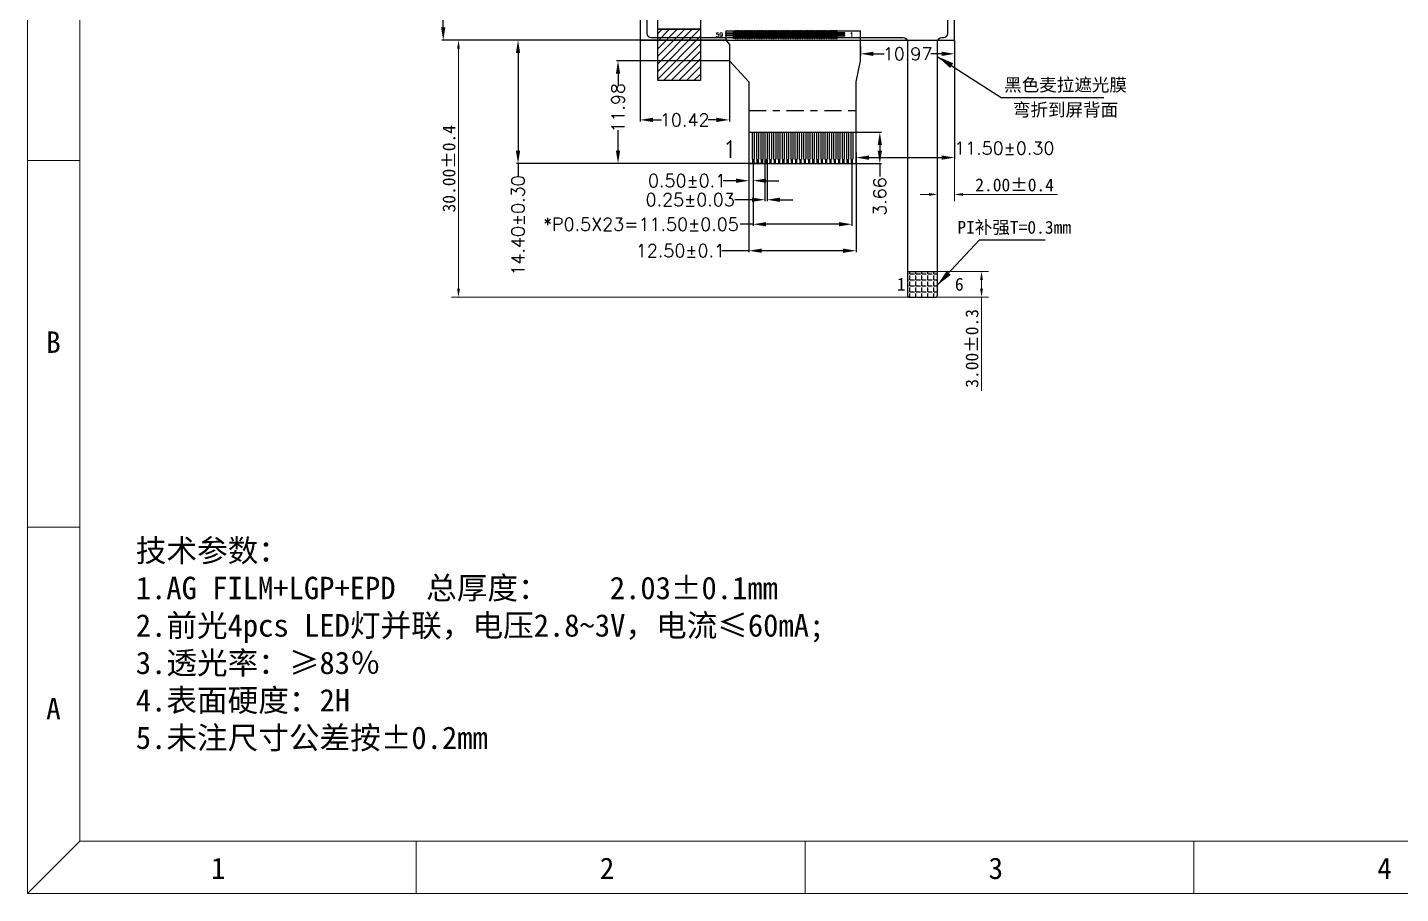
# Model space of a CAD drawing. Extents: x 133 to 1727, y -174 to 83.
# Drawn here: x 1363.5 to 1523.7, y -173.9 to -72.8 of the extents above; entities that cross this region are included whole.
import ezdxf
from ezdxf.enums import TextEntityAlignment as Align

# ---------------------------------------------------------------- set-up
doc = ezdxf.new("R2010")
doc.units = 0
doc.header["$MEASUREMENT"] = 0
doc.linetypes.add('QA', pattern=[0.44, 0.2, -0.08, 0.08, -0.08])
doc.layers.get('0').update_dxf_attribs({"linetype": 'CONTINUOUS'})
doc.layers.get('DEFPOINTS').update_dxf_attribs({"linetype": 'CONTINUOUS'})
for name, color, linetype in [('DIM', 3, 'CONTINUOUS'), ('FPC', 6, 'CONTINUOUS'), ('FPL', 2, 'CONTINUOUS'), ('LCD', 240, 'CONTINUOUS')]:
    doc.layers.add(name, color=color, linetype=linetype)
doc.layers.add('Sundenal', color=4, linetype='CONTINUOUS', lineweight=20)
doc.layers.add('文字', color=2, linetype='CONTINUOUS', lineweight=20)
doc.styles.get("Standard").update_dxf_attribs({"font": 'txt.shx', "height": 1.5})
doc.styles.add('宋体', font='')
doc.styles.get('宋体').set_extended_font_data('SimSun')
doc.dimstyles.new('grr2012', dxfattribs={"dimtxt": 0.18, "dimasz": 1.5, "dimexe": 0.18, "dimexo": 0.0625, "dimgap": 0.09, "dimtad": 0, "dimzin": 0, "dimdsep": 46, "dimtxsty": 'Standard', "dimcen": 0.09, "dimadec": 0, "dimazin": 0, "dimtfac": 1, "dimtofl": 0, "dimtmove": 0, "dimatfit": 3, "dimfxl": 1, "dimtolj": 1, "dimtzin": 0, "dimarcsym": 0})
doc.dimstyles.new('Sundenal', dxfattribs={"dimtxt": 3.5, "dimasz": 2, "dimexe": 1.5, "dimexo": 0.5, "dimtad": 1, "dimdsep": 46, "dimtxsty": 'Standard', "dimcen": 2.5, "dimadec": 0, "dimazin": 0, "dimtm": 1e-09, "dimtfac": 1, "dimtmove": 0, "dimatfit": 3, "dimfxl": 1, "dimarcsym": 0})
doc.dimstyles.new('Sundenal$0', dxfattribs={"dimtxt": 6, "dimasz": 3, "dimexe": 0.8, "dimexo": 0.8, "dimgap": 0.2, "dimtad": 1, "dimzin": 1, "dimdsep": 46, "dimtxsty": '宋体', "dimcen": 2.5, "dimadec": 0, "dimazin": 0, "dimtfac": 1, "dimtofl": 0, "dimtmove": 0, "dimatfit": 3, "dimfxl": 0.8, "dimtolj": 1, "dimlwd": 13, "dimlwe": 13, "dimarcsym": 0})

# ---------------------------------------------------------------- blocks, each defined once
blk = doc.blocks.new('sundenal')
at = {"layer": 'Sundenal', "color": 4}
blk.add_lwpolyline([(-1141.39, 0), (0, 0), (0, 805.66), (-1141.39, 805.66)], close=True, dxfattribs=at)
at = {"layer": 'Sundenal', "ltscale": 0.2}
blk.add_lwpolyline([(-19.18, 786.48), (-1122.21, 786.48), (-1122.21, 19.18), (-19.18, 19.18)], close=True, dxfattribs=at)
at = {"layer": 'Sundenal', "color": 4}
for points in [[(-1141.39, 268.55), (-1122.21, 268.55)], [(-1141.39, 134.28), (-1122.21, 134.28)], [(-1122.21, 19.18), (-1141.39, 0)], [(-998.96, 19.18), (-998.96, 0)], [(-856.53, 19.18), (-856.53, 0)], [(-714.1, 19.18), (-714.1, 0)]]:
    blk.add_lwpolyline(points, dxfattribs=at)
at = {"layer": 'Sundenal', "color": 4, "style": '宋体'}
for s, p in [('B', (-1131.87, 202.04)), ('A', (-1131.87, 67.76)), ('1', (-1071.5, 9.26)), ('2', (-929.07, 9.26)), ('3', (-786.64, 9.26)), ('4', (-644.21, 9.26))]:
    blk.add_text(s, height=7.85, dxfattribs=at).set_placement(p, align=Align.MIDDLE_CENTER)
blk = doc.blocks.new('*D202')
at = {"layer": 'DEFPOINTS', "color": 0}
for p in [(1442.33, 4.74), (1412, -74.26), (1445.2, -74.26)]:
    blk.add_point(p, dxfattribs=at)
at = {"layer": 'DIM', "color": 0, "lineweight": -2}
for p, q in [((1442.27, 4.74), (1411.82, 4.74)), ((1412, 3.24), (1412, -28.8)), ((1412, -72.76), (1412, -40.73)), ((1445.14, -74.26), (1411.82, -74.26))]:
    blk.add_line(p, q, dxfattribs=at)
at = {"layer": 'DIM', "color": 0}
for points in [[(1411.75, 3.24), (1412.25, 3.24), (1412, 4.74)], [(1411.75, -72.76), (1412.25, -72.76), (1412, -74.26)]]:
    blk.add_solid(points, dxfattribs=at)
at = {"layer": 'DIM', "color": 0, "insert": (1412, -34.76), "char_height": 1.5, "attachment_point": 5, "rotation": 90}
blk.add_mtext('\\A1;*79.00%%p0.2', dxfattribs=at)
blk = doc.blocks.new('fpcpad')
blk.add_lwpolyline([(0, 0), (0.103, 0), (0.103, 0.9), (0, 0.9)], close=True)
blk = doc.blocks.new('*U4')
blk.add_blockref('fpcpad', (-0.0515, -0.45075))
blk = doc.blocks.new('*U5')
at = {"color": 0, "linetype": 'ByBlock', "lineweight": -2}
for p in [(0, 0), (0.2, 0), (0.4, 0), (0.6, 0), (0.8, 0), (1, 0), (1.2, 0), (1.4, 0), (1.6, 0), (1.8, 0), (2, 0), (2.2, 0), (2.4, 0), (2.6, 0), (2.8, 0), (3, 0), (3.2, 0), (3.4, 0), (3.6, 0), (3.8, 0), (4, 0), (4.2, 0), (4.4, 0), (4.6, 0), (4.8, 0), (5, 0), (5.2, 0), (5.4, 0), (5.6, 0), (5.8, 0), (6, 0), (6.2, 0), (6.4, 0), (6.6, 0), (6.8, 0), (7, 0), (7.2, 0), (7.4, 0), (7.6, 0), (7.8, 0), (8, 0), (8.2, 0), (8.4, 0), (8.6, 0), (8.8, 0), (9, 0), (9.2, 0), (9.4, 0), (9.6, 0), (9.8, 0), (10, 0), (10.2, 0), (10.4, 0), (10.6, 0), (10.8, 0), (11, 0), (11.2, 0), (11.4, 0), (11.6, 0)]:
    blk.add_blockref('*U4', p, dxfattribs=at)
blk = doc.blocks.new('fpcmark')
for points in [[(0, 0), (0.103, 0), (0.103, 0.9), (0, 0.9)], [(0.103, 0.57), (1.003, 0.57), (1.003, 0.67), (0.103, 0.67)], [(0.103, 0.32), (1.003, 0.32), (1.003, 0.42), (0.103, 0.42)]]:
    blk.add_lwpolyline(points, close=True)
blk = doc.blocks.new('*D203')
at = {"layer": 'DEFPOINTS', "color": 0}
for p in [(1447.67, -88.66), (1448.17, -88.66), (1448.17, -90.66)]:
    blk.add_point(p, dxfattribs=at)
at = {"layer": 'DIM', "color": 0, "lineweight": -2}
for p, q in [((1447.67, -88.72), (1447.67, -90.84)), ((1448.17, -88.72), (1448.17, -90.84)), ((1446.17, -90.66), (1444.67, -90.66)), ((1449.67, -90.66), (1451.17, -90.66))]:
    blk.add_line(p, q, dxfattribs=at)
at = {"layer": 'DIM', "color": 0}
for points in [[(1446.17, -90.41), (1446.17, -90.91), (1447.67, -90.66)], [(1449.67, -90.41), (1449.67, -90.91), (1448.17, -90.66)]]:
    blk.add_solid(points, dxfattribs=at)
at = {"layer": 'DIM', "color": 0, "insert": (1440.46, -90.66), "char_height": 1.5, "attachment_point": 5}
blk.add_mtext('\\A1;0.50%%p0.1', dxfattribs=at)
blk = doc.blocks.new('*D204')
at = {"layer": 'DEFPOINTS', "color": 0}
for p in [(1449.55, -88.15), (1449.8, -88.15), (1449.8, -92.88)]:
    blk.add_point(p, dxfattribs=at)
at = {"layer": 'DIM', "color": 0, "lineweight": -2}
for p, q in [((1449.55, -88.21), (1449.55, -93.06)), ((1449.8, -88.21), (1449.8, -93.06)), ((1448.05, -92.88), (1446.03, -92.88)), ((1451.3, -92.88), (1452.8, -92.88))]:
    blk.add_line(p, q, dxfattribs=at)
at = {"layer": 'DIM', "color": 0}
for points in [[(1448.05, -92.63), (1448.05, -93.13), (1449.55, -92.88)], [(1451.3, -92.63), (1451.3, -93.13), (1449.8, -92.88)]]:
    blk.add_solid(points, dxfattribs=at)
at = {"layer": 'DIM', "color": 0, "insert": (1440.82, -92.88), "char_height": 1.5, "attachment_point": 5}
blk.add_mtext('\\A1;0.25%%p0.03', dxfattribs=at)
blk = doc.blocks.new('*D205')
at = {"layer": 'DEFPOINTS', "color": 0}
for p in [(1448.17, -88.66), (1459.67, -88.66), (1459.67, -95.74)]:
    blk.add_point(p, dxfattribs=at)
at = {"layer": 'DIM', "color": 0, "lineweight": -2}
for p, q in [((1448.17, -88.72), (1448.17, -95.92)), ((1459.67, -88.72), (1459.67, -95.92)), ((1448.17, -95.74), (1446.67, -95.74)), ((1458.17, -95.74), (1449.67, -95.74))]:
    blk.add_line(p, q, dxfattribs=at)
at = {"layer": 'DIM', "color": 0}
for points in [[(1449.67, -95.49), (1449.67, -95.99), (1448.17, -95.74)], [(1458.17, -95.49), (1458.17, -95.99), (1459.67, -95.74)]]:
    blk.add_solid(points, dxfattribs=at)
at = {"layer": 'DIM', "color": 0, "insert": (1435.08, -95.74), "char_height": 1.5, "attachment_point": 5}
blk.add_mtext('\\A1;*P0.5X23=11.50%%p0.05', dxfattribs=at)
blk = doc.blocks.new('*D206')
at = {"layer": 'DEFPOINTS', "color": 0}
for p in [(1447.67, -87.82), (1460.17, -87.82), (1460.17, -98.83)]:
    blk.add_point(p, dxfattribs=at)
at = {"layer": 'DIM', "color": 0, "lineweight": -2}
for p, q in [((1447.67, -87.88), (1447.67, -99.01)), ((1460.17, -87.88), (1460.17, -99.01)), ((1447.67, -98.83), (1444.52, -98.83)), ((1458.67, -98.83), (1449.17, -98.83))]:
    blk.add_line(p, q, dxfattribs=at)
at = {"layer": 'DIM', "color": 0}
for points in [[(1449.17, -98.58), (1449.17, -99.08), (1447.67, -98.83)], [(1458.67, -98.58), (1458.67, -99.08), (1460.17, -98.83)]]:
    blk.add_solid(points, dxfattribs=at)
at = {"layer": 'DIM', "color": 0, "insert": (1439.68, -98.83), "char_height": 1.5, "attachment_point": 5}
blk.add_mtext('\\A1;12.50%%p0.1', dxfattribs=at)
blk = doc.blocks.new('*D207')
at = {"layer": 'DEFPOINTS', "color": 0}
for p in [(1458.67, -85), (1462.95, -85), (1458.11, -88.66)]:
    blk.add_point(p, dxfattribs=at)
at = {"layer": 'DIM', "color": 0, "lineweight": -2}
for p, q in [((1458.74, -85), (1463.13, -85)), ((1462.95, -86.5), (1462.95, -87.16)), ((1458.17, -88.66), (1463.13, -88.66)), ((1462.95, -88.66), (1462.95, -90.16))]:
    blk.add_line(p, q, dxfattribs=at)
at = {"layer": 'DIM', "color": 0}
for points in [[(1462.7, -86.5), (1463.2, -86.5), (1462.95, -85)], [(1462.7, -87.16), (1463.2, -87.16), (1462.95, -88.66)]]:
    blk.add_solid(points, dxfattribs=at)
at = {"layer": 'DIM', "color": 0, "insert": (1462.95, -92.5), "char_height": 1.5, "attachment_point": 5, "rotation": 90}
blk.add_mtext('\\A1;3.66', dxfattribs=at)
blk = doc.blocks.new('*D208')
at = {"layer": 'DEFPOINTS', "color": 0}
for p in [(1460.7, -74.92), (1471.67, -74.26), (1471.67, -75.85)]:
    blk.add_point(p, dxfattribs=at)
at = {"layer": 'DIM', "color": 0, "lineweight": -2}
for p, q in [((1460.7, -74.98), (1460.7, -76.03)), ((1471.67, -74.32), (1471.67, -76.03)), ((1462.2, -75.85), (1463.47, -75.85)), ((1470.17, -75.85), (1468.9, -75.85))]:
    blk.add_line(p, q, dxfattribs=at)
at = {"layer": 'DIM', "color": 0}
for points in [[(1462.2, -75.6), (1462.2, -76.1), (1460.7, -75.85)], [(1470.17, -75.6), (1470.17, -76.1), (1471.67, -75.85)]]:
    blk.add_solid(points, dxfattribs=at)
at = {"layer": 'DIM', "color": 0, "insert": (1466.19, -75.85), "char_height": 1.5, "attachment_point": 5}
blk.add_mtext('\\A1;10.97', dxfattribs=at)
blk = doc.blocks.new('*D209')
at = {"layer": 'DEFPOINTS', "color": 0}
for p in [(1471.67, -74.32), (1460.17, -87.31), (1471.67, -87.96)]:
    blk.add_point(p, dxfattribs=at)
at = {"layer": 'DIM', "color": 0, "lineweight": -2}
for p, q in [((1471.67, -74.39), (1471.67, -88.14)), ((1460.17, -87.37), (1460.17, -88.14)), ((1461.67, -87.96), (1470.17, -87.96))]:
    blk.add_line(p, q, dxfattribs=at)
at = {"layer": 'DIM', "color": 0}
for points in [[(1461.67, -87.71), (1461.67, -88.21), (1460.17, -87.96)], [(1470.17, -87.71), (1470.17, -88.21), (1471.67, -87.96)]]:
    blk.add_solid(points, dxfattribs=at)
at = {"layer": 'DIM', "color": 0, "insert": (1477.47, -86.86), "char_height": 1.5, "attachment_point": 5}
blk.add_mtext('\\A1;11.50%%P0.30', dxfattribs=at)
blk = doc.blocks.new('*D210')
at = {"layer": 'DEFPOINTS', "color": 0}
for p in [(1420.73, -74.26), (1441.04, -74.26), (1449.24, -88.66)]:
    blk.add_point(p, dxfattribs=at)
at = {"layer": 'DIM', "color": 0, "lineweight": -2}
for p, q in [((1440.98, -74.26), (1420.55, -74.26)), ((1420.73, -75.76), (1420.73, -87.16)), ((1449.18, -88.66), (1420.55, -88.66)), ((1420.73, -88.66), (1420.73, -90.16))]:
    blk.add_line(p, q, dxfattribs=at)
at = {"layer": 'DIM', "color": 0}
for points in [[(1420.48, -75.76), (1420.98, -75.76), (1420.73, -74.26)], [(1420.48, -87.16), (1420.98, -87.16), (1420.73, -88.66)]]:
    blk.add_solid(points, dxfattribs=at)
at = {"layer": 'DIM', "color": 0, "insert": (1420.73, -95.88), "char_height": 1.5, "attachment_point": 5, "rotation": 90}
blk.add_mtext('\\A1;14.40%%P0.30', dxfattribs=at)
blk = doc.blocks.new('*D211')
at = {"layer": 'DEFPOINTS', "color": 0}
for p in [(1432.4, -76.68), (1445.39, -76.68), (1449.18, -88.66)]:
    blk.add_point(p, dxfattribs=at)
at = {"layer": 'DIM', "color": 0, "lineweight": -2}
for p, q in [((1445.33, -76.68), (1432.22, -76.68)), ((1432.4, -78.18), (1432.4, -79.56)), ((1432.4, -87.16), (1432.4, -84.74)), ((1449.11, -88.66), (1432.22, -88.66))]:
    blk.add_line(p, q, dxfattribs=at)
at = {"layer": 'DIM', "color": 0}
for points in [[(1432.15, -78.18), (1432.65, -78.18), (1432.4, -76.68)], [(1432.15, -87.16), (1432.65, -87.16), (1432.4, -88.66)]]:
    blk.add_solid(points, dxfattribs=at)
at = {"layer": 'DIM', "color": 0, "insert": (1432.4, -82.15), "char_height": 1.5, "attachment_point": 5, "rotation": 90}
blk.add_mtext('\\A1;11.98', dxfattribs=at)
blk = doc.blocks.new('*D212')
at = {"layer": 'DEFPOINTS', "color": 0}
for p in [(1434.97, -74.26), (1445.39, -75.72), (1445.39, -83.56)]:
    blk.add_point(p, dxfattribs=at)
at = {"layer": 'DIM', "color": 0, "lineweight": -2}
for p, q in [((1434.97, -74.32), (1434.97, -83.74)), ((1445.39, -75.78), (1445.39, -83.74)), ((1436.47, -83.56), (1437.47, -83.56)), ((1443.89, -83.56), (1442.9, -83.56))]:
    blk.add_line(p, q, dxfattribs=at)
at = {"layer": 'DIM', "color": 0}
for points in [[(1436.47, -83.31), (1436.47, -83.81), (1434.97, -83.56)], [(1443.89, -83.31), (1443.89, -83.81), (1445.39, -83.56)]]:
    blk.add_solid(points, dxfattribs=at)
at = {"layer": 'DIM', "color": 0, "insert": (1440.18, -83.56), "char_height": 1.5, "attachment_point": 5}
blk.add_mtext('\\A1;10.42', dxfattribs=at)
blk = doc.blocks.new('*D191')
at = {"layer": 'DEFPOINTS', "color": 0}
for p in [(1468.72, -101.26), (1468.05, -104.26), (1474.82, -104.26)]:
    blk.add_point(p, dxfattribs=at)
at = {"layer": 'DIM', "color": 0, "lineweight": 13}
for p, q in [((1469.52, -101.26), (1475.62, -101.26)), ((1468.85, -104.26), (1475.62, -104.26))]:
    blk.add_line(p, q, dxfattribs=at)
at = {"layer": 'DIM', "color": 0, "lineweight": 18}
for p, q in [((1474.82, -102.26), (1474.82, -103.26)), ((1474.82, -104.26), (1474.82, -115.2))]:
    blk.add_line(p, q, dxfattribs=at)
at = {"layer": 'DIM', "color": 0}
for points in [[(1474.65, -102.26), (1474.98, -102.26), (1474.82, -101.26)], [(1474.65, -103.26), (1474.98, -103.26), (1474.82, -104.26)]]:
    blk.add_solid(points, dxfattribs=at)
at = {"layer": 'DIM', "color": 0, "lineweight": 30, "insert": (1473.71, -110.23), "char_height": 1.5, "attachment_point": 5, "rotation": 90, "style": '宋体'}
blk.add_mtext('\\A1;3.00±0.3', dxfattribs=at)
blk = doc.blocks.new('*D192')
at = {"layer": 'DEFPOINTS', "color": 0}
for p in [(1413.78, -74.26), (1437.47, -74.26), (1468.85, -104.26)]:
    blk.add_point(p, dxfattribs=at)
at = {"layer": 'DIM', "color": 0, "lineweight": 13}
for p, q in [((1436.67, -74.26), (1412.98, -74.26)), ((1468.05, -104.26), (1412.98, -104.26))]:
    blk.add_line(p, q, dxfattribs=at)
at = {"layer": 'DIM', "color": 0, "lineweight": 18}
blk.add_line((1413.78, -103.26), (1413.78, -75.26), dxfattribs=at)
at = {"layer": 'DIM', "color": 0}
for points in [[(1413.62, -75.26), (1413.95, -75.26), (1413.78, -74.26)], [(1413.62, -103.26), (1413.95, -103.26), (1413.78, -104.26)]]:
    blk.add_solid(points, dxfattribs=at)
at = {"layer": 'DIM', "color": 0, "lineweight": 30, "insert": (1412.68, -89.26), "char_height": 1.5, "attachment_point": 5, "rotation": 90, "style": '宋体'}
blk.add_mtext('\\A1;30.00±0.4', dxfattribs=at)
blk = doc.blocks.new('*D220')
at = {"layer": 'DEFPOINTS', "color": 0}
for p in [(1471.67, -74.26), (1469.67, -90.52), (1471.67, -92.26)]:
    blk.add_point(p, dxfattribs=at)
at = {"layer": 'DIM', "color": 0, "lineweight": 13}
for p, q in [((1471.67, -75.06), (1471.67, -93.06)), ((1469.67, -91.32), (1469.67, -93.06))]:
    blk.add_line(p, q, dxfattribs=at)
at = {"layer": 'DIM', "color": 0, "lineweight": 18}
for p, q in [((1468.67, -92.26), (1467.67, -92.26)), ((1472.67, -92.26), (1483.69, -92.26))]:
    blk.add_line(p, q, dxfattribs=at)
at = {"layer": 'DIM', "color": 0}
for points in [[(1468.67, -92.09), (1468.67, -92.43), (1469.67, -92.26)], [(1472.67, -92.09), (1472.67, -92.43), (1471.67, -92.26)]]:
    blk.add_solid(points, dxfattribs=at)
at = {"layer": 'DIM', "color": 0, "lineweight": 30, "insert": (1478.68, -91.16), "char_height": 1.5, "attachment_point": 5, "style": '宋体'}
blk.add_mtext('\\A1;2.00±0.4', dxfattribs=at)

msp = doc.modelspace()

# ---------------------------------------------------------------- hatches: boundary and pattern name
h = msp.add_hatch()
h.set_pattern_fill('ANSI31', color=256, scale=5, style=0)
h.set_pattern_definition([(45, (625.07283, -6.8621), (-0.44194174, 0.44194174), [])])
h.paths.add_polyline_path([(1437.0287, -72.9812), (1442.0287, -72.9812), (1442.0287, -78.9812), (1437.0287, -78.9812)])
at = {"layer": 'FPC', "ltscale": 0.2}
h = msp.add_hatch(dxfattribs=at)
h.set_pattern_fill('ANGLE', color=256, scale=0.1, style=0)
h.set_pattern_definition([(0, (-8042.9087, 3873.6363), (0, 0.6985), [0.508, -0.1905]), (90, (-8042.9087, 3873.6363), (-0.6985, 4e-17), [0.508, -0.1905])])
h.paths.add_polyline_path([(1469.6748, -101.2612), (1466.1748, -101.2612), (1466.1748, -104.0612, 0.41421356), (1466.3748, -104.2612), (1469.4748, -104.2612, 0.41421356), (1469.6748, -104.0612)])

# ---------------------------------------------------------------- linework, layer by layer
for p, q in [((1437.0287, -78.9812), (1437.0287, -63.9812)), ((1442.0287, -63.9812), (1442.0287, -78.9812)), ((1442.0287, -72.9812), (1437.0287, -72.9812)), ((1442.0287, -78.9812), (1437.0287, -78.9812))]:
    msp.add_line(p, q)
msp.add_lwpolyline([(1437.0287, -72.9812), (1442.0287, -72.9812), (1442.0287, -78.9812), (1437.0287, -78.9812)], close=True)
at = {"layer": 'FPC'}
for p, q in [((1444.9733, -73.1612), (1444.9733, -74.2612)), ((1444.9733, -73.1612), (1460.7048, -73.1612)), ((1460.7048, -76.6812), (1460.7048, -73.1624)), ((1444.9733, -74.2612), (1445.3948, -74.7612)), ((1445.3933, -74.2612), (1445.3933, -74.2612)), ((1445.3948, -74.7612), (1445.3948, -76.6812)), ((1445.3948, -76.6812), (1447.6748, -79.1012)), ((1460.1748, -79.1012), (1460.7048, -76.6812)), ((1447.6748, -79.1012), (1447.6748, -88.6612)), ((1460.1748, -88.6612), (1460.1748, -79.1012)), ((1447.6748, -85.0012), (1460.1748, -85.0012)), ((1448.0498, -85.0012), (1448.0498, -88.1512)), ((1448.0498, -85.0012), (1448.2998, -85.0012)), ((1448.2998, -85.0012), (1448.2998, -88.1512)), ((1448.5498, -85.0012), (1448.5498, -88.1512)), ((1448.5498, -85.0012), (1448.7998, -85.0012)), ((1448.7998, -85.0012), (1448.7998, -88.1512)), ((1449.0498, -85.0012), (1449.0498, -88.1512)), ((1449.0498, -85.0012), (1449.2998, -85.0012)), ((1449.2998, -85.0012), (1449.2998, -88.1512)), ((1449.5498, -85.0012), (1449.5498, -88.1512)), ((1449.5498, -85.0012), (1449.7998, -85.0012)), ((1449.7998, -85.0012), (1449.7998, -88.1512)), ((1450.0498, -85.0012), (1450.0498, -88.1512)), ((1450.0498, -85.0012), (1450.2998, -85.0012)), ((1450.2998, -85.0012), (1450.2998, -88.1512)), ((1450.5498, -85.0012), (1450.5498, -88.1512)), ((1450.5498, -85.0012), (1450.7998, -85.0012)), ((1450.7998, -85.0012), (1450.7998, -88.1512)), ((1451.0498, -85.0012), (1451.0498, -88.1512)), ((1451.0498, -85.0012), (1451.2998, -85.0012)), ((1451.2998, -85.0012), (1451.2998, -88.1512)), ((1451.5498, -85.0012), (1451.5498, -88.1512)), ((1451.5498, -85.0012), (1451.7998, -85.0012)), ((1451.7998, -85.0012), (1451.7998, -88.1512)), ((1452.0498, -85.0012), (1452.0498, -88.1512)), ((1452.0498, -85.0012), (1452.2998, -85.0012)), ((1452.2998, -85.0012), (1452.2998, -88.1512)), ((1452.5498, -85.0012), (1452.5498, -88.1512)), ((1452.5498, -85.0012), (1452.7998, -85.0012)), ((1452.7998, -85.0012), (1452.7998, -88.1512)), ((1453.0498, -85.0012), (1453.0498, -88.1512)), ((1453.0498, -85.0012), (1453.2998, -85.0012)), ((1453.2998, -85.0012), (1453.2998, -88.1512)), ((1453.5498, -85.0012), (1453.5498, -88.1512)), ((1453.5498, -85.0012), (1453.7998, -85.0012)), ((1453.7998, -85.0012), (1453.7998, -88.1512)), ((1454.0498, -85.0012), (1454.0498, -88.1512)), ((1454.0498, -85.0012), (1454.2998, -85.0012)), ((1454.2998, -85.0012), (1454.2998, -88.1512)), ((1454.5498, -85.0012), (1454.5498, -88.1512)), ((1454.5498, -85.0012), (1454.7998, -85.0012)), ((1454.7998, -85.0012), (1454.7998, -88.1512)), ((1455.0498, -85.0012), (1455.0498, -88.1512)), ((1455.0498, -85.0012), (1455.2998, -85.0012)), ((1455.2998, -85.0012), (1455.2998, -88.1512)), ((1455.5498, -85.0012), (1455.5498, -88.1512)), ((1455.5498, -85.0012), (1455.7998, -85.0012)), ((1455.7998, -85.0012), (1455.7998, -88.1512)), ((1456.0498, -85.0012), (1456.0498, -88.1512)), ((1456.0498, -85.0012), (1456.2998, -85.0012)), ((1456.2998, -85.0012), (1456.2998, -88.1512)), ((1456.5498, -85.0012), (1456.5498, -88.1512)), ((1456.5498, -85.0012), (1456.7998, -85.0012)), ((1456.7998, -85.0012), (1456.7998, -88.1512)), ((1457.0498, -85.0012), (1457.0498, -88.1512)), ((1457.0498, -85.0012), (1457.2998, -85.0012)), ((1457.2998, -85.0012), (1457.2998, -88.1512)), ((1457.5498, -85.0012), (1457.5498, -88.1512)), ((1457.5498, -85.0012), (1457.7998, -85.0012)), ((1457.7998, -85.0012), (1457.7998, -88.1512)), ((1458.0498, -85.0012), (1458.0498, -88.1512)), ((1458.0498, -85.0012), (1458.2998, -85.0012)), ((1458.2998, -85.0012), (1458.2998, -88.1512)), ((1458.5498, -85.0012), (1458.5498, -88.1512)), ((1458.5498, -85.0012), (1458.7998, -85.0012)), ((1458.7998, -85.0012), (1458.7998, -88.1512)), ((1459.0498, -85.0012), (1459.0498, -88.1512)), ((1459.0498, -85.0012), (1459.2998, -85.0012)), ((1459.2998, -85.0012), (1459.2998, -88.1512)), ((1459.5498, -85.0012), (1459.5498, -88.1512)), ((1459.5498, -85.0012), (1459.7998, -85.0012)), ((1459.7998, -85.0012), (1459.7998, -88.1512)), ((1447.6748, -88.6612), (1460.1748, -88.6612)), ((1448.0498, -88.1512), (1448.1098, -88.1512)), ((1448.1098, -88.1512), (1448.1098, -88.6612)), ((1448.1098, -88.6612), (1448.2398, -88.6612)), ((1448.2398, -88.1512), (1448.2998, -88.1512)), ((1448.2398, -88.1512), (1448.2398, -88.6612)), ((1448.5498, -88.1512), (1448.6098, -88.1512)), ((1448.6098, -88.1512), (1448.6098, -88.6612)), ((1448.7398, -88.1512), (1448.7998, -88.1512)), ((1448.7398, -88.1512), (1448.7398, -88.6612)), ((1449.0498, -88.1512), (1449.1098, -88.1512)), ((1449.1098, -88.1512), (1449.1098, -88.6612)), ((1449.2398, -88.1512), (1449.2998, -88.1512)), ((1449.2398, -88.1512), (1449.2398, -88.6612)), ((1449.5498, -88.1512), (1449.6098, -88.1512)), ((1449.6098, -88.1512), (1449.6098, -88.6612)), ((1449.7398, -88.1512), (1449.7998, -88.1512)), ((1449.7398, -88.1512), (1449.7398, -88.6612)), ((1450.0498, -88.1512), (1450.1098, -88.1512)), ((1450.1098, -88.1512), (1450.1098, -88.6612)), ((1450.2398, -88.1512), (1450.2998, -88.1512)), ((1450.2398, -88.1512), (1450.2398, -88.6612)), ((1450.5498, -88.1512), (1450.6098, -88.1512)), ((1450.6098, -88.1512), (1450.6098, -88.6612)), ((1450.6098, -88.6612), (1450.7398, -88.6612)), ((1450.7398, -88.1512), (1450.7998, -88.1512)), ((1450.7398, -88.1512), (1450.7398, -88.6612)), ((1451.0498, -88.1512), (1451.1098, -88.1512)), ((1451.1098, -88.1512), (1451.1098, -88.6612)), ((1451.1098, -88.6612), (1451.2398, -88.6612)), ((1451.2398, -88.1512), (1451.2998, -88.1512)), ((1451.2398, -88.1512), (1451.2398, -88.6612)), ((1451.5498, -88.1512), (1451.6098, -88.1512)), ((1451.6098, -88.1512), (1451.6098, -88.6612)), ((1451.7398, -88.1512), (1451.7998, -88.1512)), ((1451.7398, -88.1512), (1451.7398, -88.6612)), ((1452.0498, -88.1512), (1452.1098, -88.1512)), ((1452.1098, -88.1512), (1452.1098, -88.6612)), ((1452.2398, -88.1512), (1452.2998, -88.1512)), ((1452.2398, -88.1512), (1452.2398, -88.6612)), ((1452.5498, -88.1512), (1452.6098, -88.1512)), ((1452.6098, -88.1512), (1452.6098, -88.6612)), ((1452.7398, -88.1512), (1452.7998, -88.1512)), ((1452.7398, -88.1512), (1452.7398, -88.6612)), ((1453.0498, -88.1512), (1453.1098, -88.1512)), ((1453.1098, -88.1512), (1453.1098, -88.6612)), ((1453.2398, -88.1512), (1453.2998, -88.1512)), ((1453.2398, -88.1512), (1453.2398, -88.6612)), ((1453.5498, -88.1512), (1453.6098, -88.1512)), ((1453.6098, -88.1512), (1453.6098, -88.6612)), ((1453.7398, -88.1512), (1453.7998, -88.1512)), ((1453.7398, -88.1512), (1453.7398, -88.6612)), ((1454.0498, -88.1512), (1454.1098, -88.1512)), ((1454.1098, -88.1512), (1454.1098, -88.6612)), ((1454.2398, -88.1512), (1454.2998, -88.1512)), ((1454.2398, -88.1512), (1454.2398, -88.6612)), ((1454.5498, -88.1512), (1454.6098, -88.1512)), ((1454.6098, -88.1512), (1454.6098, -88.6612)), ((1454.7398, -88.1512), (1454.7998, -88.1512)), ((1454.7398, -88.1512), (1454.7398, -88.6612)), ((1455.0498, -88.1512), (1455.1098, -88.1512)), ((1455.1098, -88.1512), (1455.1098, -88.6612)), ((1455.2398, -88.1512), (1455.2998, -88.1512)), ((1455.2398, -88.1512), (1455.2398, -88.6612)), ((1455.5498, -88.1512), (1455.6098, -88.1512)), ((1455.6098, -88.1512), (1455.6098, -88.6612)), ((1455.7398, -88.1512), (1455.7998, -88.1512)), ((1455.7398, -88.1512), (1455.7398, -88.6612)), ((1456.0498, -88.1512), (1456.1098, -88.1512)), ((1456.1098, -88.1512), (1456.1098, -88.6612)), ((1456.2398, -88.1512), (1456.2998, -88.1512)), ((1456.2398, -88.1512), (1456.2398, -88.6612)), ((1456.5498, -88.1512), (1456.6098, -88.1512)), ((1456.6098, -88.1512), (1456.6098, -88.6612)), ((1456.7398, -88.1512), (1456.7998, -88.1512)), ((1456.7398, -88.1512), (1456.7398, -88.6612)), ((1457.0498, -88.1512), (1457.1098, -88.1512)), ((1457.1098, -88.1512), (1457.1098, -88.6612)), ((1457.2398, -88.1512), (1457.2998, -88.1512)), ((1457.2398, -88.1512), (1457.2398, -88.6612)), ((1457.5498, -88.1512), (1457.6098, -88.1512)), ((1457.6098, -88.1512), (1457.6098, -88.6612)), ((1457.7398, -88.1512), (1457.7998, -88.1512)), ((1457.7398, -88.1512), (1457.7398, -88.6612)), ((1458.0498, -88.1512), (1458.1098, -88.1512)), ((1458.1098, -88.1512), (1458.1098, -88.6612)), ((1458.2398, -88.1512), (1458.2998, -88.1512)), ((1458.2398, -88.1512), (1458.2398, -88.6612)), ((1458.5498, -88.1512), (1458.6098, -88.1512)), ((1458.6098, -88.1512), (1458.6098, -88.6612)), ((1458.7398, -88.1512), (1458.7998, -88.1512)), ((1458.7398, -88.1512), (1458.7398, -88.6612)), ((1459.0498, -88.1512), (1459.1098, -88.1512)), ((1459.1098, -88.1512), (1459.1098, -88.6612)), ((1459.2398, -88.1512), (1459.2998, -88.1512)), ((1459.2398, -88.1512), (1459.2398, -88.6612)), ((1459.5498, -88.1512), (1459.6098, -88.1512)), ((1459.6098, -88.1512), (1459.6098, -88.6612)), ((1459.7398, -88.1512), (1459.7998, -88.1512)), ((1459.7398, -88.1512), (1459.7398, -88.6612))]:
    msp.add_line(p, q, dxfattribs=at)
at = {"layer": 'FPC', "linetype": 'QA', "ltscale": 10}
msp.add_line((1447.6748, -82.4612), (1460.1748, -82.4612), dxfattribs=at)
at = {"layer": 'FPC', "ltscale": 0.2}
msp.add_lwpolyline([(1469.6748, -74.4612, -0.41421356), (1470.1748, -73.9612), (1470.3748, -73.9612, 0.41421356), (1470.8748, -73.4612), (1470.8748, -68.5612), (1435.7748, -68.5612), (1435.7748, -73.4612, 0.41421356), (1436.2748, -73.9612), (1465.6748, -73.9612, -0.41421356), (1466.1748, -74.4612), (1466.1748, -103.9612, 0.41421356), (1466.4748, -104.2612), (1469.3748, -104.2612, 0.41421356), (1469.6748, -103.9612)], format="xyb", close=True, dxfattribs=at)
msp.add_lwpolyline([(1466.1748, -101.2612), (1469.6748, -101.2612)], dxfattribs=at)
at = {"layer": 'FPL', "color": 0}
for p, q in [((1434.9748, 4.7388), (1434.9748, -74.2612)), ((1471.6748, -74.2612), (1471.6748, 4.7388)), ((1434.9748, -74.2612), (1471.6748, -74.2612)), ((1434.9748, -74.2612), (1434.9748, -74.2612))]:
    msp.add_line(p, q, dxfattribs=at)
at = {"layer": 'LCD', "linetype": 'ByBlock', "lineweight": 0}
for points in [[(1434.9748, 4.7388), (1434.9748, -74.2612), (1471.6748, -74.2612), (1471.6748, 4.7388)], [(1471.6748, 4.7388), (1471.6748, -74.2612), (1434.9748, -74.2612), (1434.9748, 4.7388)]]:
    msp.add_lwpolyline(points, close=True, dxfattribs=at)

# ---------------------------------------------------------------- block references
at = {"xscale": -1}
msp.add_blockref('fpcmark', (1445.9763, -74.0612), dxfattribs=at)
for name, p in [('*U5', (1446.1248, -73.6104)), ('fpcmark', (1457.8733, -74.0612))]:
    msp.add_blockref(name, p)
at = {"layer": 'Sundenal', "color": 7, "xscale": 0.3185344880639605, "yscale": 0.3185344880639605, "zscale": 0.3185344880635057}
msp.add_blockref('sundenal', (1727.0555, -173.8595), dxfattribs=at)

# ---------------------------------------------------------------- texts
at = {"layer": 'DIM', "width": 1.2806, "attachment_point": 1}
for s, insert, char_height in [('59', (1443.8027, -73.3803), 0.5), ('1', (1459.4403, -73.3661), 0.5), ('1', (1444.5838, -85.9937), 2)]:
    msp.add_mtext(s, dxfattribs=dict(at, insert=insert, char_height=char_height))
at = {"layer": 'DIM', "lineweight": 30, "char_height": 1.5, "attachment_point": 2, "style": '宋体'}
for s, insert, width in [('黑色麦拉遮光膜', (1484.6213, -78.7161), 20.523949), ('弯折到屏背面', (1484.6213, -81.6283), 20.523949), ('PI补强T=0.3mm', (1478.6309, -95.3456), 13.55301), ('1 ', (1465.4466, -101.9898), 12.818145), ('6 ', (1472.2229, -101.9898), 12.818145)]:
    msp.add_mtext(s, dxfattribs=dict(at, insert=insert, width=width))
at = {"layer": '文字', "color": 7, "insert": (1376.1245, -132.5112), "char_height": 2.621333, "width": 104.236411, "attachment_point": 1, "style": '宋体'}
msp.add_mtext('{\\fSimSun|b0|i0|c134|p54;技术参数}：\\P1.AG FILM+LGP+EPD  总厚度：    2.03%%P0.1mm\\P2.前光4pcs LED灯并联，电压2.8~3V，电流≤60mA;\\P3.透光率：≥83％\\P4.表面硬度：2H\\P5.未注尺寸公差按±0.2mm', dxfattribs=at)

# ---------------------------------------------------------------- dimensions: what is measured, and where the dimension line sits
at = {"layer": 'DIM'}
dim = msp.add_linear_dim(base=(1411.9956, -74.2612), p1=(1442.3325, 4.7388), p2=(1445.2009, -74.2612), angle=90, text='*<>%%p0.2', dimstyle='grr2012', dxfattribs=at)
dim.commit()
dim.dimension.update_dxf_attribs({"geometry": '*D202', "text_midpoint": (1411.9956, -34.7612), "dimtype": 160})
at = {"layer": 'DIM', "lineweight": 30}
for base, p1, p2, override, picture, middle in [((1413.7827, -74.2612), (1468.852, -104.2612), (1437.4727, -74.2612), {"dimtxt": 1.5, "dimasz": 1, "dimgap": 0.3, "dimtol": 1, "dimtp": 0.4, "dimtm": 0.4, "dimlwd": 18}, '*D192', (1412.6785, -89.2612)), ((1474.8152, -104.2612), (1468.7248, -101.2612), (1468.052, -104.2612), {"dimtxt": 1.5, "dimasz": 1, "dimgap": 0.3, "dimtol": 1, "dimtp": 0.3, "dimtm": 0.3, "dimlwd": 18}, '*D191', (1473.7111, -110.232))]:
    dim = msp.add_linear_dim(base=base, p1=p1, p2=p2, angle=90, dimstyle='Sundenal$0', override=override, dxfattribs=at)
    dim.commit()
    dim.dimension.update_dxf_attribs({"geometry": picture, "text_midpoint": middle})
at = {"layer": 'DIM'}
for base, p1, p2, text, picture, middle in [((1420.7334, -74.2612), (1449.2398, -88.6612), (1441.038, -74.2612), '<>%%P0.30', '*D210', (1420.7334, -95.8762)), ((1462.9497, -85.0012), (1458.1098, -88.6612), (1458.6748, -85.0012), '3.66', '*D207', (1462.9497, -92.5012))]:
    dim = msp.add_linear_dim(base=base, p1=p1, p2=p2, angle=90, text=text, dimstyle='grr2012', override={"dimfxl": 0.18}, dxfattribs=at)
    dim.commit()
    dim.dimension.update_dxf_attribs({"geometry": picture, "text_midpoint": middle, "dimtype": 160})
dim = msp.add_linear_dim(base=(1445.3948, -83.5574), p1=(1434.9748, -74.2612), p2=(1445.3948, -75.7212), dimstyle='grr2012', override={"dimfxl": 0.18}, dxfattribs=at)
dim.commit()
dim.dimension.update_dxf_attribs({"geometry": '*D212', "text_midpoint": (1440.1848, -83.5574), "dimtype": 160})
for base, p1, p2, text, override, picture, middle in [((1471.6748, -87.962), (1460.1748, -87.3074), (1471.6748, -74.3237), '<>%%P0.30', {"dimtmove": 2, "dimfxl": 0.18}, '*D209', (1477.4702, -86.8602)), ((1460.1748, -98.8257), (1447.6748, -87.8166), (1460.1748, -87.8166), '<>%%p0.1', {"dimfxl": 0.18}, '*D206', (1439.685, -98.8257)), ((1459.6711, -95.7404), (1448.1748, -88.6612), (1459.6711, -88.6612), '*P0.5X23=<>%%p0.05', {"dimfxl": 0.18}, '*D205', (1435.0848, -95.7404)), ((1449.7998, -92.8777), (1449.5498, -88.1512), (1449.7998, -88.1512), '0.25%%p0.03', {"dimfxl": 0.18}, '*D204', (1440.816, -92.8777)), ((1448.1748, -90.6581), (1447.6748, -88.6612), (1448.1748, -88.6612), '<>%%p0.1', {"dimfxl": 0.18}, '*D203', (1440.4598, -90.6581))]:
    dim = msp.add_linear_dim(base=base, p1=p1, p2=p2, text=text, dimstyle='grr2012', override=override, dxfattribs=at)
    dim.commit()
    dim.dimension.update_dxf_attribs({"geometry": picture, "text_midpoint": middle, "dimtype": 160})
dim = msp.add_linear_dim(base=(1471.6748, -75.8466), p1=(1460.7048, -74.9218), p2=(1471.6748, -74.2612), dimstyle='grr2012', override={"dimfxl": 0.18}, dxfattribs=at)
dim.commit()
dim.dimension.update_dxf_attribs({"geometry": '*D208', "text_midpoint": (1466.1898, -75.8466)})
at = {"layer": 'DIM', "lineweight": 30}
dim = msp.add_linear_dim(base=(1471.6748, -92.2592), p1=(1469.6748, -90.5218), p2=(1471.6748, -74.2612), dimstyle='Sundenal$0', override={"dimtxt": 1.5, "dimasz": 1, "dimgap": 0.3, "dimtol": 1, "dimtp": 0.4, "dimtm": 0.4, "dimlwd": 18}, dxfattribs=at)
dim.commit()
dim.dimension.update_dxf_attribs({"geometry": '*D220', "text_midpoint": (1478.6832, -91.1551)})
at = {"layer": 'DIM'}
dim = msp.add_linear_dim(base=(1432.3962, -76.6812), p1=(1449.1773, -88.6612), p2=(1445.3948, -76.6812), angle=90, dimstyle='grr2012', override={"dimfxl": 0.18}, dxfattribs=at)
dim.commit()
dim.dimension.update_dxf_attribs({"geometry": '*D211', "text_midpoint": (1432.3962, -82.1493), "dimtype": 160})

# ---------------------------------------------------------------- leaders
at = {"layer": 'DIM', "ltscale": 0.2}
for points in [[(1469.6514, -76.1441), (1477.0924, -80.9303), (1489.0788, -80.9303)], [(1469.6161, -102.8919), (1474.5875, -97.5597), (1482.2383, -97.5597)]]:
    msp.add_leader(points, dimstyle='Sundenal', override={"dimgap": 0.625, "dimtad": 0, "dimfxl": 0.8}, dxfattribs=at)

doc.saveas('drawing.dxf')
